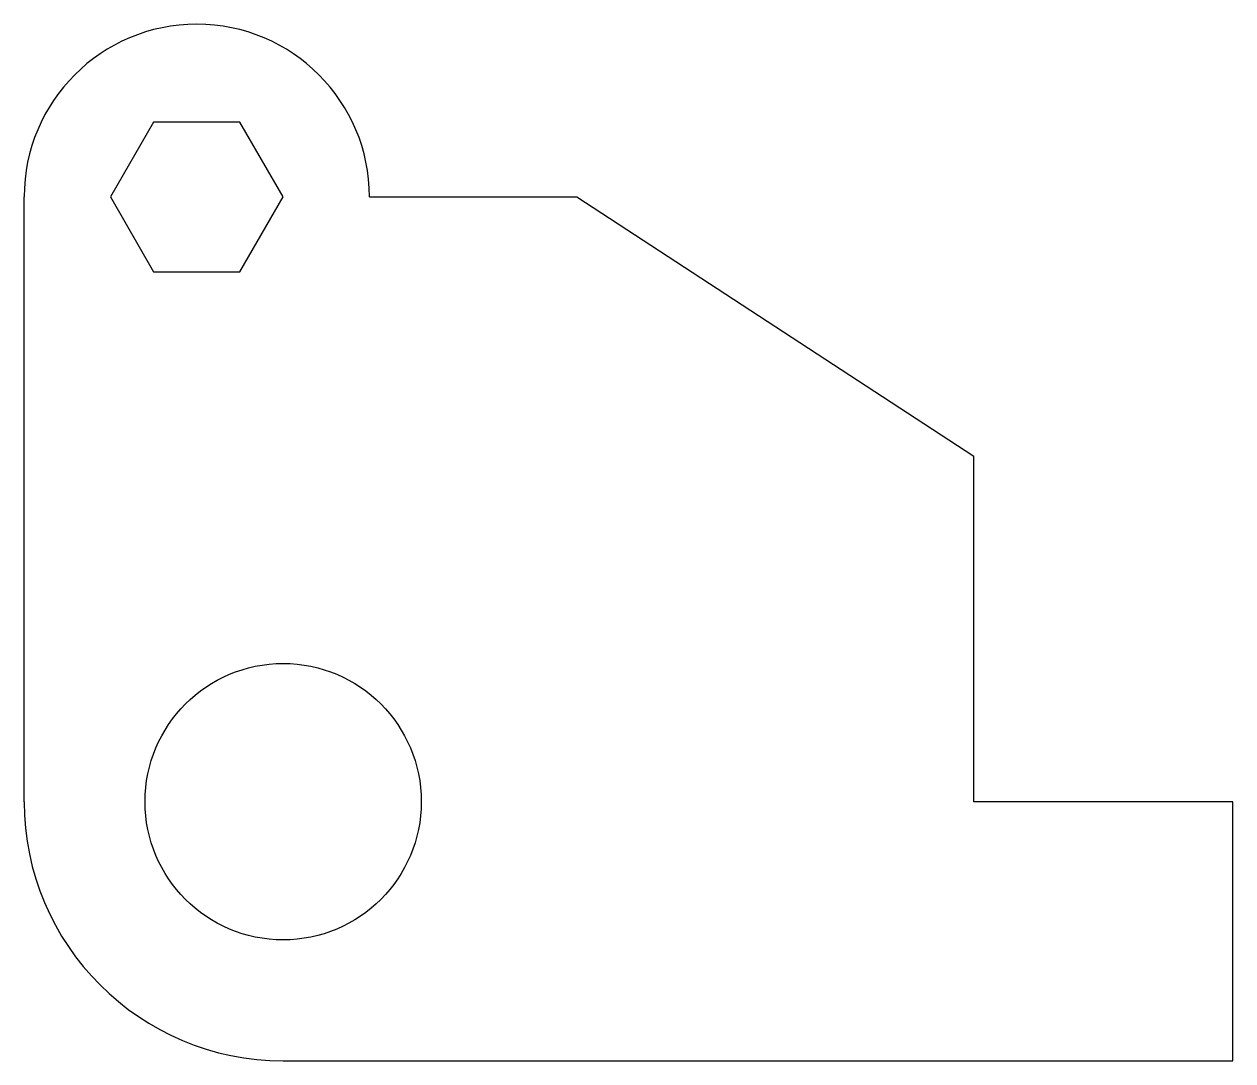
# Model space of a CAD drawing. Header units: millimetres. Extents: x 2424.5 to 2438.5, y 1260.4 to 1272.4.
import ezdxf

# ---------------------------------------------------------------- set-up
doc = ezdxf.new("R2010")
doc.units = ezdxf.units.MM

msp = doc.modelspace()

# ---------------------------------------------------------------- linework, layer by layer
for p, q in [((2424.5, 1263.38), (2424.5, 1270.38)), ((2428.5, 1270.38), (2430.9, 1270.38)), ((2430.9, 1270.38), (2435.5, 1267.38)), ((2435.5, 1263.38), (2435.5, 1267.38)), ((2438.5, 1263.38), (2435.5, 1263.38)), ((2438.5, 1260.38), (2438.5, 1263.38)), ((2427.5, 1260.38), (2438.5, 1260.38))]:
    msp.add_line(p, q)
msp.add_lwpolyline([(2426, 1271.246), (2425.5, 1270.38), (2426, 1269.514), (2427, 1269.514), (2427.5, 1270.38), (2427, 1271.246)], close=True)
msp.add_circle((2427.5, 1263.38), 1.6)
for centre, radius, start, end in [((2426.5, 1270.38), 2, 0, 180), ((2427.5, 1263.38), 3, 180, 270)]:
    msp.add_arc(centre, radius, start, end)

doc.saveas('drawing.dxf')
